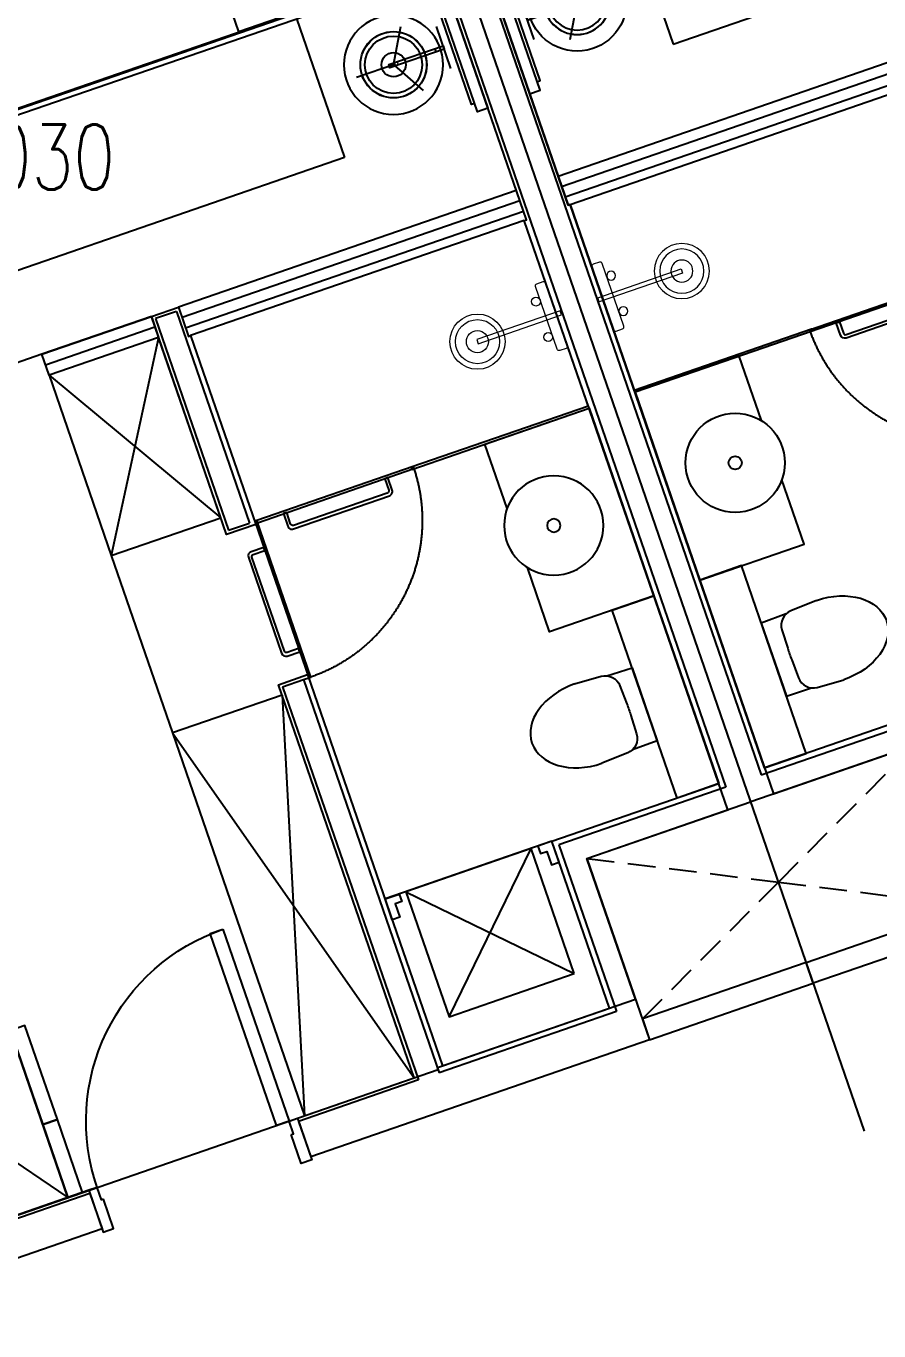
# Model space of a CAD drawing. Header units: millimetres. Extents: x -361699137 to 361252145, y -356478932 to 356523199.
# Drawn here: x 251067 to 254932, y 38979 to 44891 of the extents above; entities that cross this region are included whole.
import ezdxf
from ezdxf.enums import TextEntityAlignment as Align
from ezdxf.xclip import XClip

# ---------------------------------------------------------------- set-up
doc = ezdxf.new("R2010")
doc.units = ezdxf.units.MM
doc.header["$LTSCALE"] = 100
doc.header["$MEASUREMENT"] = 0
doc.header["$XCLIPFRAME"] = 0
doc.set_wipeout_variables(frame=1)
doc.linetypes.add('ACAD_ISO03W100', pattern=[30, 12, -18])
doc.linetypes.add('HIDDEN', pattern=[0.375, 0.25, -0.125])
for name, color, linetype, lineweight in [('A- NOI THAT', 3, 'Continuous', 9), ('A-NoiThat', 39, 'Continuous', 13), ('KT-Chuviet', 255, 'Continuous', 15), ('KT-Net thay', 7, 'Continuous', 15), ('KT-Net truc', 18, 'Continuous', 15)]:
    doc.layers.add(name, color=color, linetype=linetype, lineweight=lineweight)
for name, color, linetype in [('A-_FURN----_E-_N', 251, 'Continuous'), ('A-_SANIEQPT_E-_N', 251, 'Continuous'), ('A-ANNO-ROOM', 50, 'Continuous'), ('A-WALL-FNSH', 11, 'Continuous'), ('IDEA - dim', 251, 'Continuous'), ('KT-Cua', 36, 'Continuous'), ('KT-Khuat', 9, 'HIDDEN'), ('KT-Net manh', 139, 'Continuous'), ('KT-Tuong', 1, 'Continuous')]:
    doc.layers.add(name, color=color, linetype=linetype)
doc.layers.add('dien tich thong thuy', color=3, linetype='Continuous', plot=False)
doc.styles.add('220126_HDN_HBA typical plan$0$211210_HDN_HBA_TYPICAL PLAN CORE OPT 1$0$HBA-Text', font='GOTHIC.TTF')
doc.styles.add('font unicode ccu', font='arial.ttf')
doc.styles.add('ROMANS', font='ROMANS.SHX')

# ---------------------------------------------------------------- blocks, each defined once
blk = doc.blocks.new('A$C1AAC5519')
at = {"layer": 'A-ANNO-ROOM', "insert": (772.955269176513, 1216.574747113511), "char_height": 600, "attachment_point": 2, "rotation": 50.44882673977027, "style": '220126_HDN_HBA typical plan$0$211210_HDN_HBA_TYPICAL PLAN CORE OPT 1$0$HBA-Text'}
blk.add_mtext_dynamic_manual_height_columns('S.B1.', width=722857412.8743668, gutter_width=9765.624999999996, heights=[0], dxfattribs=at)
blk = doc.blocks.new('A$C418F5BC8')
at = {"layer": 'A-ANNO-ROOM', "insert": (648.1133449638728, 1090.790118377889), "char_height": 600, "attachment_point": 2, "rotation": 50.44882673977027, "style": '220126_HDN_HBA typical plan$0$211210_HDN_HBA_TYPICAL PLAN CORE OPT 1$0$HBA-Text'}
blk.add_mtext_dynamic_manual_height_columns('SL-S', width=722857412.8743668, gutter_width=9765.624999999996, heights=[0], dxfattribs=at)
blk = doc.blocks.new('A$C2A6C5140')
at = {"layer": 'A-ANNO-ROOM', "insert": (731.4497625969816, 1190.0169191678, 0.0003277973379295924), "char_height": 600, "attachment_point": 2, "rotation": 50.44882673977027, "style": '220126_HDN_HBA typical plan$0$211210_HDN_HBA_TYPICAL PLAN CORE OPT 1$0$HBA-Text'}
blk.add_mtext_dynamic_manual_height_columns('2-BR', width=722857412.8743668, gutter_width=9765.624999999996, heights=[0], dxfattribs=at)
blk = doc.blocks.new('A$C5388591E')
at = {"layer": 'A-ANNO-ROOM', "insert": (894.3001998505497, 842.1987865094561, 0.0004622000541105721), "char_height": 600, "attachment_point": 2, "rotation": 1.4064704596368105, "style": '220126_HDN_HBA typical plan$0$211210_HDN_HBA_TYPICAL PLAN CORE OPT 1$0$HBA-Text'}
blk.add_mtext_dynamic_manual_height_columns('3-BR', width=722857412.8743668, gutter_width=9765.624999999996, heights=[0], dxfattribs=at)
blk = doc.blocks.new('A$C21AF0CCA')
at = {"layer": 'A-ANNO-ROOM', "insert": (1197.56892258345, 814.6835720778872), "char_height": 600, "attachment_point": 2, "rotation": 0.10542954816276216, "style": '220126_HDN_HBA typical plan$0$211210_HDN_HBA_TYPICAL PLAN CORE OPT 1$0$HBA-Text'}
blk.add_mtext_dynamic_manual_height_columns('S.B1P.', width=722857412.8743668, gutter_width=9765.624999999996, heights=[0], dxfattribs=at)
blk = doc.blocks.new('220126_HDN_HBA typical plan$0$210902_YS plan 330pm ver13$0$TOTO-WC-CW822J')
at = {"color": 0}
blk.add_lwpolyline([(-177.2072506700642, -119.1915361834399), (-175, 0), (175, 0), (177.2072506700642, -119.1915361836145)], dxfattribs=at)
blk.add_lwpolyline([(-190, -270), (-183.3947591906181, -144.5004246227618, -0.3908696114996718), (-115.4352058441145, -78.20653349565691), (-27.76706723973621, -75.77130742336158, -0.01388621073825284), (27.76706724101678, -75.77130742336158), (115.4352058439981, -78.20653349565691, -0.3908696114996718), (183.3947591905016, -144.5004246227618), (190, -270)], format="xyb", dxfattribs=at)
blk.add_ellipse((0, -270), major_axis=(0, -270), ratio=0.7037037037037037, start_param=4.71238898038469, end_param=7.853981633974483, dxfattribs=at)
blk = doc.blocks.new('cuawc')
at = {"layer": 'IDEA - dim'}
blk.add_lwpolyline([(-760, 0), (-10, 0), (-10, -10), (-760, -10)], close=True, dxfattribs=at)
blk.add_lwpolyline([(-134.9999995920807, -10), (-134.9999999012798, -69.99999993096571, -0.4142135623730955), (-154.9999998733401, -89.9999998335843), (-614.9999995492399, -89.9999999582069, -0.4142135623730945), (-634.9999997187406, -70.0000000022701), (-635, -10), (-619.9999997802079, -10.00000001001172), (-619.9999996982515, -65.00000014714897, 0.4142135623731028), (-609.9999993927777, -74.99999979144195), (-159.9999995660037, -74.99999985605245, 0.4142135623730875), (-149.9999995790422, -64.99999990471406), (-149.9999996628612, -9.999999767518602), (-134.9999995920807, -10)], format="xyb", dxfattribs=at)
at = {"layer": 'KT-Cua'}
blk.add_lwpolyline([(-10, -750), (-10, 0), (0, 0), (0, -750)], close=True, dxfattribs=at)
blk.add_lwpolyline([(0, -124.9999995912076), (59.99999993108213, -124.9999999016291, -0.4142135623730955), (79.99999983422458, -144.999999873573), (79.9999999590218, -604.9999995499966, -0.4142135623730945), (60.00000000186265, -624.9999997186824), (0, -625), (9.313225746154785e-09, -609.9999997809646), (55.00000014714897, -609.9999996974366, 0.4142135623731028), (64.99999979138374, -599.9999993928359), (64.99999985657632, -149.9999995657708, 0.4142135623730875), (54.9999999050051, -139.9999995797989), (-2.328306436538696e-07, -139.9999996633269), (0, -124.9999995912076)], format="xyb", dxfattribs=at)
at = {"layer": 'KT-Net manh', "linetype": 'ACAD_ISO03W100', "ltscale": 4}
blk.add_arc((-10.00800025224789, -0.00334509369485101), 749.991999755212, 179.9997444509397, 270.7645857034216, dxfattribs=at)
blk = doc.blocks.new('A$C2A980E36')
at = {"ltscale": 0.5}
blk.add_lwpolyline([(-10, 0), (10, 0), (10, 400), (-10, 400)], close=True, dxfattribs=at)
blk.add_lwpolyline([(160, 60), (160, 30, -0.4142135623730916), (150, 20), (-150, 20, -0.4142135623730987), (-160, 30), (-160, 60.00000000000728, -0.414213562373095), (-150, 70.00000000000728), (150, 70, -0.4142135623730915)], format="xyb", close=True, dxfattribs=at)
for centre, radius in [((0, 400), 125), ((0, 400), 100), ((0, 400), 50), ((-85, 90.00000000000728), 20), ((85, 90), 20)]:
    blk.add_circle(centre, radius, dxfattribs=at)
blk = doc.blocks.new('17-23F MEA_1BR (Type-2)$0$1X-LAMP1')
at = {"color": 0, "linetype": 'ByBlock', "lineweight": -2}
for p, q in [((0.03333333350902346, -0.0577350272233404), (-0.5900208757140597, 1.021946134262932)), ((0.03333333350902346, -0.0577350272233404), (-0.5900208757140597, 1.021946134262932)), ((0.03333333350902346, 0.0577350272233404), (-0.5900208757141566, -1.021946134263029)), ((0.03333333350902346, 0.0577350272233404), (-0.5900208757141566, -1.021946134263029)), ((-0.06666666701804692, 0), (1.180041751428119, 0)), ((-0.06666666701804692, 0), (1.180041751428119, 0))]:
    blk.add_line(p, q, dxfattribs=at)
at = {"color": 0, "linetype": 'ByBlock', "lineweight": -2, "const_width": 0.03333333333333333}
for points in [[(-0.4809644977131393, 0.8330549466758385), (-0.5824066106765531, 1.00875784035549)], [(-0.4809644977131393, 0.8330549466758385), (-0.5824066106765531, 1.00875784035549)], [(0.9619289954262786, 0), (1.164813221353009, 0)], [(0.9619289954262786, 0), (1.164813221353009, 0)], [(-0.4809644977130423, -0.8330549466761296), (-0.5824066106764562, -1.008757840355781)], [(-0.4809644977130423, -0.8330549466761296), (-0.5824066106764562, -1.008757840355781)]]:
    blk.add_lwpolyline(points, dxfattribs=at)
at = {"color": 0, "linetype": 'ByBlock', "lineweight": -2}
for radius in [1, 0.8666666666666667, 0.8666666666666667, 0.3666666666666667, 0.3666666666666667]:
    blk.add_circle((0, 0), radius, dxfattribs=at)
blk = doc.blocks.new('17-23F MEA_1BR (Type-2)$0$IFF-TABLE LAMP')
blk.add_line((40.000000018219, 192.484417756903), (40.0000000197324, 207.484417756903))
at = {"ltscale": 10}
blk.add_lwpolyline([(1.900480128824711e-08, 299.9922088806343), (3.800960257649422e-08, 99.99220888063428)], dxfattribs=at)
blk.add_lwpolyline([(1.827720552682877e-08, 192.4844177606865), (1.967418938875198e-08, 207.4844177607156), (260.0000000197906, 207.4844177360355), (260.0000000183354, 192.4844177360355)], close=True)
blk.add_circle((240.0000000190921, 199.9844177378982), 150.3620897276269)
at = {"layer": 'A- NOI THAT'}
blk.add_line((220.0000000182772, 192.4844177397608), (220.0000000196742, 207.4844177397899), dxfattribs=at)
at = {"ltscale": 10, "xscale": 150.0000000000582, "yscale": 150.0000000000582, "zscale": 1068.863950547171, "rotation": 359.9999999945528}
blk.add_blockref('17-23F MEA_1BR (Type-2)$0$1X-LAMP1', (240.0000000190921, 199.9844177378982), dxfattribs=at)
blk = doc.blocks.new('bk')
at = {"layer": 'IDEA - dim'}
blk.add_lwpolyline([(-0.0002675037831068039, -1377.500088232278), (49.99973246827722, -1377.500088232278), (49.99973246827722, 1812.499911767722), (-0.0002675037831068039, 1812.499911767722), (-0.02712895162403584, 1577.500073593284), (0.0002675037831068039, 1377.500088232337)], close=True, dxfattribs=at)
blk.add_lwpolyline([(49.99973249621689, -1337.500088473607), (64.9997324962169, -1337.500088473607), (64.99942849576473, 1783.275878090877), (49.99942846782506, 1783.275878090877)], dxfattribs=at)
for centre in [(339.9996877703816, 1487.597338693915), (339.9996877703816, -1052.500088209519)]:
    blk.add_circle(centre, 225, dxfattribs=at)
blk.add_blockref('17-23F MEA_1BR (Type-2)$0$IFF-TABLE LAMP', (99.99968774989247, 1287.612920955988), dxfattribs=at)
at = {"layer": 'IDEA - dim', "xscale": -1, "rotation": 180}
blk.add_blockref('17-23F MEA_1BR (Type-2)$0$IFF-TABLE LAMP', (99.99968774989247, -852.5156704715919), dxfattribs=at)
blk.add_wipeout([(2294.9927706439044, 1812.499911767722), (688.0012429019376, 1812.4999117677266), (688.0012429019379, -1377.5000882322693), (2294.992770643901, -1377.5000882322781)]).dxf.layer = 'IDEA - dim'
at = {"layer": 'IDEA - dim'}
blk.add_lwpolyline([(688.0012429021299, -1377.500088232162), (2294.992770643905, -1377.500088232162), (2294.992770643905, 1812.499911767722), (688.0012429021299, 1812.499911767722)], close=True, dxfattribs=at)
blk.add_wipeout([(2089.9927706438775, 1147.4999117677091), (2091.9910419872776, 1147.083241522198), (2093.528304549841, 1146.0354456736611), (2094.706365021883, 1144.167853025652), (2094.992770643896, 1142.4999117677187), (2094.9927706439044, -707.5000882322773), (2094.589172713081, -709.4681044970649), (2093.528304549837, -711.035622138211), (2091.9009560955064, -712.1216494708956), (2089.992770643904, -712.5000882322781), (64.9927706439039, -712.5000882322777), (64.99277064390344, -701.0793375772756), (64.99277064390344, -697.9310051431256), (64.9927706439039, -687.500088232277), (64.9927706439039, -680.5649314507604), (64.9927706439039, -670.3520584522034), (64.9927706439039, -662.5000882322773), (64.9927706439039, 1109.4022618851604), (64.99277064390344, 1116.6055294068224), (64.9927706439039, 1122.4999117677226), (64.9927706439039, 1128.4480348523368), (64.99277064390344, 1131.378109884231), (64.99277064390344, 1135.8747761278257), (64.9927706439039, 1141.999817293764), (64.9927706439039, 1147.4999117677226)]).dxf.layer = 'IDEA - dim'
for p, q in [((64.9927706439048, 1122.499911767722), (2059.992770643905, 1122.499911767722)), ((2069.992770643905, 1112.499911767722), (2069.992770643905, -677.5000882322784)), ((2059.992770643905, -687.5000882322784), (64.9927706439048, -687.5000882322784))]:
    blk.add_line(p, q, dxfattribs=at)
for points in [[(64.9927706439048, 1147.499911767722), (64.9927706439048, -712.5000882322784), (2089.992770643905, -712.5000882322784, 0.414213562373095), (2094.992770643905, -707.5000882322784), (2094.992770643905, 1142.499911767722, 0.414213562373095), (2089.992770643905, 1147.499911767722)], [(2064.992770643905, 1097.499911767722), (2064.992770643905, -662.5000882322784, -0.414213562373095), (2044.992770643905, -682.5000882322784), (84.9927706439048, -682.5000882322784, -0.414213562373095), (64.9927706439048, -662.5000882322784), (64.9927706439048, 1097.499911767722, -0.414213562373095), (84.9927706439048, 1117.499911767722), (2044.992770643905, 1117.499911767722, -0.414213562373095)]]:
    blk.add_lwpolyline(points, format="xyb", close=True, dxfattribs=at)
blk.add_lwpolyline([(953.7718744687736, 1117.499911767722), (666.7421166915447, -682.5000882322784), (953.7718744687736, -682.5000882322784), (953.7718744687736, 1117.499911767722)], dxfattribs=at)
for points in [[(130.5189307499677, 1020.231518037966, 0.0322267518500584), (117.5159490872175, 280.8010041856323, 0.6954102038374376), (134.8152468968183, 263.1623008393799, -0.06819172719823166), (318.2687705401331, 282.2858964790939)], [(328.4593590069562, 994.6956141073024, -0.1947777689282308), (148.3541835118085, 1037.328105219058, 0.695410203837745), (130.5189307499677, 1020.231518037966, -0.06869920635669718), (143.8733113575727, 927.151387460879)], [(537.5575337726623, 578.9210044868523, -0.02440708241230374), (574.8644917774945, 1003.142975099734, 0.682043984117207), (557.806493120268, 1020.778861292056, -0.01911888479107355), (351.0600977707654, 998.8431818563258)], [(359.6018241010606, 327.3320662273909, 0.03738852551350155), (362.1997381653637, 794.6251031684806, -0.6954102038374376), (375.8936223126948, 809.2183097908855, 0.212902074484743), (666.1287974137813, 818.2535849704291, -0.682043984117207), (680.682247037068, 804.7193091672962, 0.003833100174621584), (664.060634912923, 387.5748876007856)], [(537.5575337726623, 578.9210044868523, 0.03780406069757473), (560.3477269653231, 279.5233349141199, -0.682043984117207), (543.2897283080965, 261.8874487217981, 0.0153884113997309), (377.4013947639614, 275.936111175688, 0.0153884113997309)], [(662.7616236191243, 455.9914424225572, 0.1283367273639134), (681.1566764432937, 297.7767282337882, -0.682043984117207), (667.6581487227231, 283.1901158848777, 0.01651551347398293), (473.3836847953498, 299.4327982485411)], [(453.8603144548833, 302.6394694916089, 0.2943066146886709), (365.752360695973, 260.9987377833459, -0.695410203837745), (351.0036096442491, 274.5249526196276, 0.06869920635669718), (360.1544475667179, 350.1409014732926)], [(351.6931289527565, 277.1956480066874, 0.001401209682945915), (336.543332958594, 277.8231281575281)], [(130.5189307499677, -585.2316945025232, -0.0322267518500584), (117.5159490872175, 154.1988193498109, -0.6954102038374376), (134.8152468968183, 171.8375226960634, 0.06819172719823166), (318.2687705401331, 152.7139270563493)], [(351.6931289527565, 157.8041755287559, -0.001401209682945915), (336.543332958594, 157.1766953779152)], [(453.8603144548833, 132.3603540438344, -0.2943066146886709), (365.752360695973, 174.0010857520974, 0.695410203837745), (351.0036096442491, 160.4748709158157, -0.06869920635669718), (360.1544475685805, 84.85892206215067)], [(537.5575337726623, -143.921180951409, -0.03780406069757473), (560.3477269653231, 155.4764886213234, 0.682043984117207), (543.2897283080965, 173.1123748136451, -0.0153884113997309), (377.4013947639614, 159.0637123597553, -0.0153884113997309)], [(662.7616236191243, -20.99161888711387, -0.1283367273639134), (681.1566764432937, 137.2230953016551, 0.682043984117207), (667.6581487227231, 151.8097076505655, -0.01651551347398293), (473.3836847953498, 135.5670252869022)], [(359.6018241010606, 107.6677573080524, -0.03738852551350155), (362.1997381653637, -359.6252796330373, 0.6954102038374376), (375.8936223126948, -374.2184862554423, -0.212902074484743), (666.1287974137813, -383.2537614349858, 0.682043984117207), (680.682247037068, -369.7194856318529, -0.003833100174621584), (664.060634912923, 47.4249359346577)], [(537.5575337726623, -143.921180951409, 0.02440708241230374), (574.8644917774945, -568.1431515642907, -0.682043984117207), (557.806493120268, -585.7790377566125, 0.01911888479107355), (351.0600977707654, -563.8433583208825)], [(328.4593590069562, -559.6957905718591, 0.1947777689282308), (148.3541835118085, -602.3282816836145, -0.695410203837745), (130.5189307499677, -585.2316945025232, 0.06869920635669718), (143.8733113575727, -492.1515639254358)]]:
    blk.add_lwpolyline(points, format="xyb", dxfattribs=at)
for centre, radius, start, end in [((2059.992770643905, 1112.499911767722), 10, 0, 90), ((-1855.893261833116, 412.1197588521754), 2090.50573884574, 9.449345545667013, 17.06146431403828), ((332.4132648278028, 949.5874807912624), 44.79447967226619, 89.52383022854765, 188.1184555516923), ((359.1095205117017, 926.2340710241115), 73.05392663059416, 96.32596095485857, 166.521431934691), ((327.8923669625074, 957.256370790652), 37.44353618289027, 82.49582310884288, 89.13236035296606), ((2378.285411672667, 392.4501631337916), 1926.589560454453, 161.7731380905047, 168.2986577211647), ((293.389007082209, 941.4593048116076), 118.9285875093396, 227.918371660803, 277.1736100548109), ((-292.2060054279864, 496.0503682396375), 729.9684376083363, 347.776876654984, 24.55315643301806), ((1225.348830725998, 478.9245533357025), 649.21508015164, 149.2584259575628, 194.8124501654718), ((484.2919548079371, 602.2568904169602), 176.3869226037691, 357.8390457640604, 7.866675228716556), ((448.8585773725063, 520.9046236272552), 216.5311150494259, 327.0324244446084, 2.612978378356665), ((602.2806173525751, 457.1927433388191), 61.04320968946892, 297.5596185857169, 351.5320563729027), ((216.5345083046705, 194.2081220292603), 118.9285875093396, 63.63493232034747, 137.0816283558015), ((317.8965000156313, 327.0788292225916), 44.79447967226619, 171.8815444483077, 270.4761697714524), ((344.5927556995302, 350.4322389897425), 73.05392663059416, 193.478568065309, 263.6740390451414), ((457.8234593626112, 339.1117546694586), 36.68697397074765, 173.4173087237131, 272.2454878465561), ((478.6044039670378, 358.3762840105919), 59.17423787444497, 194.7429581683624, 264.9384292148029), ((216.5345083046705, 240.791701506183), 118.9285875093396, 222.9183716441985, 296.3650676796526), ((317.8965000156313, 107.9209943128517), 44.79447967226619, 89.52383022854765, 188.1184555516923), ((344.5927556995302, 84.56758454570081), 73.05392663059416, 96.32596095485857, 166.521431934691), ((457.8234593626112, 95.88806886598468), 36.68697397074765, 87.75451215344394, 186.5826912762869), ((478.6044039670378, 76.62353952485137), 59.17423787444497, 95.06157078519713, 165.2570418316376), ((1225.348830725998, -43.92472980025923), 649.21508015164, 165.1875498345282, 210.7415740424371), ((-292.2060054279864, -61.05054470419418), 729.9684376083363, 335.446843566982, 12.22312334501602), ((602.2806173525751, -22.19291980337584), 61.04320968946892, 8.46794362709735, 62.44038141428312), ((448.8585773725063, -85.90480009181192), 216.5311150494259, 357.3870216216433, 32.96757555539167), ((484.2919548079371, -167.2570668815169), 176.3869226037691, 352.1333247712835, 2.160954235939574), ((-1855.893261833116, 22.88006468326785), 2090.50573884574, 342.9385356859617, 350.550654454333), ((2378.285411672667, 42.54966040165164), 1926.589560454453, 191.7013422788353, 198.2268619094953), ((293.389007082209, -506.4594812761643), 118.9285875093396, 82.82638994518913, 132.081628339197), ((332.4132648278028, -514.5876572558191), 44.79447967226619, 171.8815444483077, 270.4761697714524), ((359.1095205117017, -491.2342474886682), 73.05392663059416, 193.478568065309, 263.6740390451414), ((327.8923669625074, -522.2565472552087), 37.44353618289027, 270.8676396470339, 277.5041768911571), ((2059.992770643905, -677.5000882322784), 10, 270, 0)]:
    blk.add_arc(centre, radius, start, end, dxfattribs=at)
blk = doc.blocks.new('stdo')
at = {"layer": 'A-_FURN----_E-_N', "linetype": 'Continuous'}
for points in [[(134.9999999999927, -8804.999999866763), (134.9999999999636, -9704.999999866763), (334.9999999999854, -9704.999999866763), (335, -8804.999999866763)], [(935.0000000018335, -9704.99999986669), (1002.500000001819, -9704.999999866719), (1002.500000001797, -9740.999999866675), (971.000000001819, -9740.999999866704), (971.0000000018626, -9804.999999866704), (935.0000000018554, -9804.999999866704)], [(1035.000000001848, -10304.9999998667), (1035.000000001848, -9704.999999866704), (1635.000000001834, -9704.999999866704), (1635.000000001855, -10304.99999986668)], [(1735.000000001855, -9704.999999866704), (1667.500000001812, -9704.99999986669), (1667.500000001848, -9740.999999866704), (1699.000000001855, -9740.999999866704), (1699.000000001855, -9804.99999986669), (1735.000000001855, -9804.999999866704)], [(3535.000000000015, -10165), (3465.000000000022, -10165), (3465, -9715), (3534.999999999993, -9715)], [(4135.000000000007, -10515.00000000001), (3534.999999999971, -10514.99999999999), (3534.999999999993, -9715), (4135.000000000015, -9715)], [(3534.999999999971, -10514.99999999999), (3464.999999999985, -10515), (3465.000000000022, -10165), (3535.000000000015, -10165)]]:
    blk.add_lwpolyline(points, close=True, dxfattribs=at)
at = {"layer": 'A-WALL-FNSH', "color": 5}
for p, q in [((124.9999999999563, -6914.999999866704), (1745.000000001855, -6914.999999866646)), ((2400.000000003121, -6914.999999999942), (1875.000000003143, -6914.99999986669))]:
    blk.add_line(p, q, dxfattribs=at)
at = {"layer": 'IDEA - dim'}
for p, q in [((124.9999999999636, -6864.999999866704), (1745.000000001826, -6864.999999866632)), ((1875.000000001259, -6864.999999866646), (2400.000000003107, -6864.999999999869)), ((124.9999999999854, -6964.999999866675), (1745.000000001855, -6964.999999866632)), ((1759.991999749123, -8644.995344715659), (1734.991999749123, -8644.995344715659)), ((1874.999936339635, -8679.999999866632), (2399.999936339678, -8679.999999999942)), ((2399.999936339678, -8679.999999999942), (2399.999936337779, -10514.99999999988)), ((934.9999999999854, -9704.999999866704), (1735.000000001855, -9704.999999866704))]:
    blk.add_line(p, q, dxfattribs=at)
for points in [[(2434.999999999985, -10514.99999999999), (1874.999936337808, -10514.99999986665), (1874.991936085047, -8629.995344715659), (1734.991935231075, -8629.995344715659), (1735.00000000187, -10504.99999986668), (934.9999999999854, -10504.99999986682), (934.9999999999854, -9704.999999866704), (134.9999999999636, -9704.999999866763), (134.9999999999709, -7004.999999866763), (1735.000000001848, -7004.999999866748), (1735.000000001855, -7909.999999866763), (1875.000000001855, -7909.999999866763), (1875.000000001259, -6864.999999866646), (1745.000000001826, -6864.999999866632), (1745.00000000187, -7004.999999866763), (1735.000000001848, -7004.999999866748)], [(634.9999999999709, -8213.578643629444), (634.9999999999927, -7904.999999866821), (135.0000000000073, -7904.999999866763), (134.9999999999927, -8804.999999866763), (635, -8804.999999866763), (635.0000000000146, -8496.421356104096)], [(3434.999999999993, -10530), (3434.999999999964, -10699.99999999999)]]:
    blk.add_lwpolyline(points, dxfattribs=at)
for points in [[(2400.0000000031, -6864.99999999674), (1875.000000001273, -6864.999999863503), (1875.000000001222, -6964.999999863503), (2400.000000003078, -6964.99999999674)], [(1875.000000001222, -6964.999999863503), (2400.000000003078, -6964.99999999674), (2400.000000003107, -7830.000000000058), (1875.000000001251, -7829.999999866806)], [(985.0000000018772, -7904.999999866734), (135.0000000000073, -7904.999999866763), (134.9999999999636, -7894.999999866763), (985.0000000018481, -7894.999999866748)], [(2474.999999999964, -9594.999999999563), (2474.999999999964, -10514.99999999961), (2534.999999999985, -10514.99999999959), (2535.000000000007, -9594.999999999593)], [(2484.999999999985, -10574.99999999999), (2474.999999999978, -10575), (2474.999999999956, -10515), (2434.999999999985, -10514.99999999999), (2434.999999999978, -10714.99999999999), (2484.999999999956, -10715)], [(3384.999999999964, -10575), (3394.999999999971, -10575), (3394.999999999949, -10515), (3434.999999999949, -10514.99999999997), (3434.999999999985, -10714.99999999999), (3385, -10715)], [(809.9999999999927, -10699.99999986675), (25.00000000186992, -10699.99999986675), (25.00000000183354, -10599.99999986676), (809.9999999999563, -10599.99999986494)]]:
    blk.add_lwpolyline(points, close=True, dxfattribs=at)
for radius in [225, 30]:
    blk.add_circle((459.9999999999927, -8354.999999866748), radius, dxfattribs=at)
blk.add_arc((2474.999999999964, -10514.99999999961), 919.9999999999999, 0, 90, dxfattribs=at)
at = {"layer": 'KT-Khuat', "ltscale": 5}
blk.add_lwpolyline([(809.9999999981228, -9829.999999866763), (25.00000000189902, -10214.99999986676), (809.9999999999563, -10599.99999986494)], dxfattribs=at)
at = {"layer": 'KT-Net manh', "linetype": 'ACAD_ISO03W100', "ltscale": 4}
for p, q in [((2400.0000000031, -6864.99999999674), (3535.000000000022, -6864.999999999884)), ((2400.000000003107, -7830.000000000058), (2400.000000001244, -8680.000000000058)), ((1635.000000001855, -10304.99999986668), (1035.000000001848, -9704.999999866704)), ((1635.000000001834, -9704.999999866704), (1035.000000001848, -10304.9999998667)), ((4135.000000000015, -9715), (3534.999999999971, -10514.99999999999))]:
    blk.add_line(p, q, dxfattribs=at)
at = {"layer": 'KT-Net manh'}
blk.add_lwpolyline([(3434.999999999949, -10514.99999999997), (4135.000000000007, -10515.00000000001), (4135, -1100.000000000015), (4149.999999999971, -1100.000000000728)], dxfattribs=at)
at = {"layer": 'KT-Net manh', "linetype": 'ACAD_ISO03W100', "ltscale": 4}
for points in [[(1875.000000001222, -6964.999999863503), (2400.000000003107, -7830.000000000058)], [(2400.000000003078, -6964.99999999674), (1875.000000001302, -7829.999999866763)], [(2399.999936339678, -8679.999999999942), (1874.999936337808, -10514.99999986665)], [(1874.999936339635, -8679.999999866632), (2399.999936337779, -10514.99999999988)]]:
    blk.add_lwpolyline(points, dxfattribs=at)
at = {"layer": 'KT-Tuong'}
for p, q in [((109.9999999999927, -1099.999999866763), (109.9999999999927, -9729.999999866763)), ((1760.000000001863, -6879.999999866632), (1760.000000001826, -7894.999999866763)), ((1760.000000003711, -6879.999999866704), (1860.000000001834, -6879.999999866646)), ((1860.000000001834, -6879.999999866646), (1859.999999999985, -7894.999999866821)), ((1860.000000001848, -7894.999999866763), (1760.000000003725, -7894.999999866763)), ((1759.991999749058, -8644.995344715717), (1760.00000000187, -10529.99999986681)), ((1859.991999749051, -8644.99534471563), (1759.991999749123, -8644.995344715659)), ((1859.991999747217, -8644.9953447156), (1860, -10529.99999986673)), ((109.9999999999927, -9729.999999866763), (909.9999999981228, -9729.999999866704)), ((909.9999999981228, -9729.999999866704), (909.9999999999563, -10529.99999986676)), ((809.9999999981228, -9829.999999866763), (25.00000000184082, -9829.999999866763)), ((809.9999999981228, -9829.999999866763), (809.9999999999927, -10699.99999986675)), ((909.9999999999854, -10529.99999986681), (1760.000000001826, -10529.9999998667))]:
    blk.add_line(p, q, dxfattribs=at)
for points in [[(1860.000000000015, -10529.99999986665), (2435.000000000022, -10529.99999999999), (2434.999999999956, -10700)], [(3434.999999999993, -10530), (4175.000000117201, -10529.99999999999)], [(809.9999999999927, -10699.99999986675), (2434.999999999956, -10700)], [(3434.999999999964, -10699.99999999999), (4175.000000117143, -10699.99999999999)]]:
    blk.add_lwpolyline(points, dxfattribs=at)
at = {"layer": 'A-_SANIEQPT_E-_N', "xscale": -1.000000000000001, "rotation": 90}
blk.add_blockref('220126_HDN_HBA typical plan$0$210902_YS plan 330pm ver13$0$TOTO-WC-CW822J', (334.9999999999854, -9254.999999866748), dxfattribs=at)
at = {"layer": 'A-NoiThat', "extrusion": (0, 0, -1), "zscale": -1.000000000000001, "rotation": 90}
blk.add_blockref('A$C2A980E36', (-114.9999999999854, -7454.999999866763), dxfattribs=at)
at = {"layer": 'IDEA - dim'}
blk.add_blockref('cuawc', (1734.991999769278, -7895.000042913161), dxfattribs=at)
blk.add_blockref('bk', (125.0002675037831, -5092.499911634368), dxfattribs=at)
at = {"layer": 'KT-Net manh'}
blk.add_lwpolyline([(134.9999999999709, -7004.999999866763), (124.9999999999636, -7004.999999866763), (125.000000000131, -1099.999999869382), (109.9999999999927, -1099.999999869353)], dxfattribs=at)
blk = doc.blocks.new('TAG CAO DO SAN')
blk.add_wipeout([(1526701.778855525, -266095.22987594287), (1527644.6359120198, -266095.22987594287), (1527644.6359120198, -266330.944140067), (1526701.778855525, -266330.944140067)]).dxf.layer = 'KT-Net thay'
at = {"layer": 'KT-Net thay', "flags": 128}
blk.add_lwpolyline([(1526701.778855525, -266095.2298759429), (1526701.778855525, -266330.9441400666), (1527644.63591202, -266330.9441400666), (1527644.63591202, -266095.2298759429)], close=True, dxfattribs=at)
blk.add_lwpolyline([(1526701.778855525, -266330.9441400666), (1527644.63591202, -266330.9441400666)], dxfattribs=at)
at = {"layer": 'KT-Chuviet', "color": 31, "style": 'font unicode ccu', "width": 0.75}
blk.add_attdef('TÊNPHÒNG', text='', height=117.85713, dxfattribs=at).set_placement((1527175.308820772, -266213.4467624734), align=Align.MIDDLE_CENTER)

msp = doc.modelspace()

# ---------------------------------------------------------------- block references
at = {"layer": 'A-ANNO-ROOM'}
for p in [(-259643.7130096142, 30107.50136767479, 5.460850030168077e-05), (-265285.2820729736, 28918.92663560377, 5.460850030168077e-05), (-245554.3968650475, 25356.81105555443, 5.460850030168077e-05), (-227992.1817903481, 24030.19494673412, 5.460832008522107e-05), (-256709.4713859697, 21832.8932062781, 5.460850030168077e-05), (-262170.0583902029, 20336.74231012515, 5.460850030168077e-05), (-227339.9751671815, 20267.82827189344, 5.460850030168077e-05), (-224467.8250259957, 15310.13736246047, 5.460832008522128e-05)]:
    msp.add_blockref('A$C21AF0CCA', p, dxfattribs=at)
at = {"layer": 'dien tich thong thuy'}
for name, p, rotation in [('A$C2A6C5140', (-231902.1761341663, 41866.69510118499, 3.214423980650787e-05), 310.9576437198666), ('A$C2A6C5140', (-223136.0769012624, 38294.90614465419, 1.895367564819208e-05), 310.9576437198666), ('A$C2A6C5140', (-179022.2876665308, 13510.42375649511, 0.000178988243818107), 310.9576437198666), ('A$C2A6C5140', (-176749.4277460563, 2773.706094754736, 0.000178988243818107), 310.9576437198666), ('A$C2A6C5140', (-199561.0792445699, 2742.960286576832, 0.0001030398263186841), 310.9576437198666), ('A$C2A6C5140', (-192735.1419570138, 2545.06827839894, 0.000178988243818107), 310.9576437198666), ('A$C418F5BC8', (-243956.3571569886, 39603.8582028097, -1.001597833679712e-05), 309.6632197063607), ('A$C418F5BC8', (-248126.4019441397, 37597.12528390926, -1.001597833679712e-05), 309.6632197063607), ('A$C418F5BC8', (-251890.361273925, 36548.61448139837, -1.001597833679712e-05), 309.6632197063607), ('A$C418F5BC8', (-255839.4329553979, 34945.01120257354, -1.001597833679712e-05), 309.6632197063607), ('A$C1AAC5519', (-240877.0889148213, 28052.61175672372, 0.0003723829774320968), 309.6566028083925), ('A$C1AAC5519', (-219521.6105350079, 27682.1615688601, 0.0005547181599990354), 309.6566028083925), ('A$C1AAC5519', (-217651.9125884596, 24627.95011466656, 0.0003723828570649432), 309.6566028083925), ('A$C1AAC5519', (-267764.0012375055, 19262.70548251106, 0.0003723828655667127), 309.6566028083925), ('A$C418F5BC8', (-223053.1163780628, 10712.6679421931, -1.001597833679712e-05), 309.6632197063607), ('A$C1AAC5519', (-213503.7868963684, 3324.648489140978, -0.3423708923741385), 309.6566028083925), ('A$C1AAC5519', (-207798.658660123, 3064.615415494518, 0.0003723828655667127), 309.6566028083925), ('A$C1AAC5519', (-184128.1584514385, 2786.454424718489, 0.0003723828655667127), 309.6566028083925)]:
    msp.add_blockref(name, p, dxfattribs=dict(at, rotation=rotation))
for p in [(-273086.0443437684, 28673.87453448355, -1.001579812033762e-05), (-220441.6689392982, 3035.191374137183, 4.458552763712727e-05)]:
    msp.add_blockref('A$C5388591E', p, dxfattribs=at)

# ---------------------------------------------------------------- next in the draw order: block references
at = {"layer": 'IDEA - dim', "rotation": 19.04713825936294}
msp.add_blockref('stdo', (251119.3105201317, 50660.12851156054, -6.73601733895514e-05), dxfattribs=at)

# ---------------------------------------------------------------- next in the draw order: block references
at = {"layer": 'IDEA - dim', "xscale": -1, "rotation": 19.04713825938466}
msp.add_blockref('stdo', (251166.5086326154, 50676.42361477955, -6.73601733895514e-05), dxfattribs=at)

# ---------------------------------------------------------------- next in the draw order: linework, layer by layer
at = {"layer": 'dien tich thong thuy', "elevation": -6.735983829512219e-05}
for points in [[(256370.7731268109, 48120.04409558146), (255457.0669362103, 50766.56437652695), (251666.6128125208, 49457.91716042758), (253523.5212064098, 44079.44235654993), (253532.973710459, 44082.70581594171), (254454.900988634, 41412.37342207061), (255092.945011947, 41632.65693101454), (255313.2285208917, 40994.61290770012), (256211.2151943031, 41304.64479816519), (256214.4799465853, 41295.18854929391), (258459.4491813011, 42070.26179641599), (257535.8281301263, 44745.50014873079)], [(252931.1330927596, 40172.19894723509), (253829.1209774275, 40482.22758945241), (253608.8374684823, 41120.27161276865), (254246.8814917952, 41340.5551217129), (253324.9542136195, 44010.88751558377), (253334.4067176687, 44014.15097497555), (251472.6031346622, 49406.80453498702), (247682.1490110166, 48098.15731876013), (250689.4268404918, 39387.67483764066), (252934.3965521514, 40162.74644318597), (252931.1330927596, 40172.19894723509)]]:
    msp.add_lwpolyline(points, dxfattribs=at)

# ---------------------------------------------------------------- next in the draw order: block references
at = {"layer": 'KT-Net truc'}
ref = msp.add_blockref('TAG CAO DO SAN', (-3567357.774072433, 711009.4221134135, -0.0002798232618744922), dxfattribs=dict(at, xscale=2.5, yscale=2.5, zscale=2.5))
XClip(ref).set_block_clipping_path([(1526674.1636322693, -266330.944140067), (1527644.6359120198, -266095.2298759429)])
ref.add_attrib('CAO-DO', '40.9', (250372.0842773485, 44740.09751801072, -0.0002798232618744922), dxfattribs={"layer": 'KT-Chuviet', "color": 31, "ltscale": 15, "height": 294.6428301546305, "style": 'ROMANS', "width": 0.7500000000000001})
ref.add_attrib('CAO-DO', '-0.030', (250372.0842773485, 44150.81185770147, -0.0002798232618744922), dxfattribs={"layer": 'KT-Chuviet', "color": 31, "ltscale": 15, "height": 294.6428301546305, "style": 'ROMANS', "width": 0.7500000000000001})
ref.add_attrib('TÊNPHÒNG', 'S.ST.1', dxfattribs={"layer": 'KT-Chuviet', "color": 31, "height": 294.642825, "style": 'font unicode ccu', "width": 0.7500000000000001}).set_placement((250580.4979794996, 45475.80520722987, -0.0002798232618744922), align=Align.MIDDLE_CENTER)

# ---------------------------------------------------------------- next in the draw order: linework, layer by layer
at = {"layer": 'KT-Net manh'}
msp.add_line((249995.3377211742, 53992.28505940788, -1.275855555024299e-05), (254865.9501663878, 39884.71418799701, -1.275855555024299e-05), dxfattribs=at)

# ---------------------------------------------------------------- next in the draw order: block references
at = {"layer": 'IDEA - dim', "rotation": 19.04713825936294}
msp.add_blockref('stdo', (251119.3105201317, 50660.12851156047, -6.73601733895514e-05), dxfattribs=at)

# ---------------------------------------------------------------- next in the draw order: block references
at = {"layer": 'IDEA - dim', "xscale": -1, "rotation": 19.04713825938466}
msp.add_blockref('stdo', (251166.5086326154, 50676.42361477948, -6.73601733895514e-05), dxfattribs=at)

# ---------------------------------------------------------------- next in the draw order: linework, layer by layer
at = {"layer": 'dien tich thong thuy', "elevation": -6.735983829512219e-05}
for points in [[(256370.7731268109, 48120.04409558139), (255457.0669362103, 50766.56437652688), (251666.6128125208, 49457.9171604275), (253523.5212064098, 44079.44235654986), (253532.973710459, 44082.70581594163), (254454.900988634, 41412.37342207054), (255092.945011947, 41632.65693101447), (255313.2285208917, 40994.61290770005), (256211.2151943031, 41304.64479816512), (256214.4799465853, 41295.18854929384), (258459.4491813011, 42070.26179641592), (257535.8281301263, 44745.50014873072)], [(252931.1330927596, 40172.19894723502), (253829.1209774275, 40482.22758945234), (253608.8374684823, 41120.27161276858), (254246.8814917952, 41340.55512171282), (253324.9542136195, 44010.8875155837), (253334.4067176687, 44014.15097497548), (251472.6031346622, 49406.80453498695), (247682.1490110166, 48098.15731876006), (250689.4268404918, 39387.67483764059), (252934.3965521514, 40162.7464431859), (252931.1330927596, 40172.19894723502)]]:
    msp.add_lwpolyline(points, dxfattribs=at)

# ---------------------------------------------------------------- next in the draw order: block references
at = {"layer": 'KT-Net truc'}
ref = msp.add_blockref('TAG CAO DO SAN', (-3567357.774072433, 711009.4221134135, -0.0002798232618744922), dxfattribs=dict(at, xscale=2.5, yscale=2.5, zscale=2.5))
XClip(ref).set_block_clipping_path([(1526674.1636322693, -266330.944140067), (1527644.6359120198, -266095.2298759429)])
ref.add_attrib('CAO-DO', '40.9', (250372.0842773485, 44740.09751801065, -0.0002798232618744922), dxfattribs={"layer": 'KT-Chuviet', "color": 31, "ltscale": 15, "height": 294.6428301546305, "style": 'ROMANS', "width": 0.7500000000000001})
ref.add_attrib('CAO-DO', '-0.030', (250372.0842773485, 44150.8118577014, -0.0002798232618744922), dxfattribs={"layer": 'KT-Chuviet', "color": 31, "ltscale": 15, "height": 294.6428301546305, "style": 'ROMANS', "width": 0.7500000000000001})
ref.add_attrib('TÊNPHÒNG', 'S.ST.1', dxfattribs={"layer": 'KT-Chuviet', "color": 31, "height": 294.642825, "style": 'font unicode ccu', "width": 0.7500000000000001}).set_placement((250580.4979794996, 45475.8052072298, -0.0002798232618744922), align=Align.MIDDLE_CENTER)

doc.saveas('drawing.dxf')
